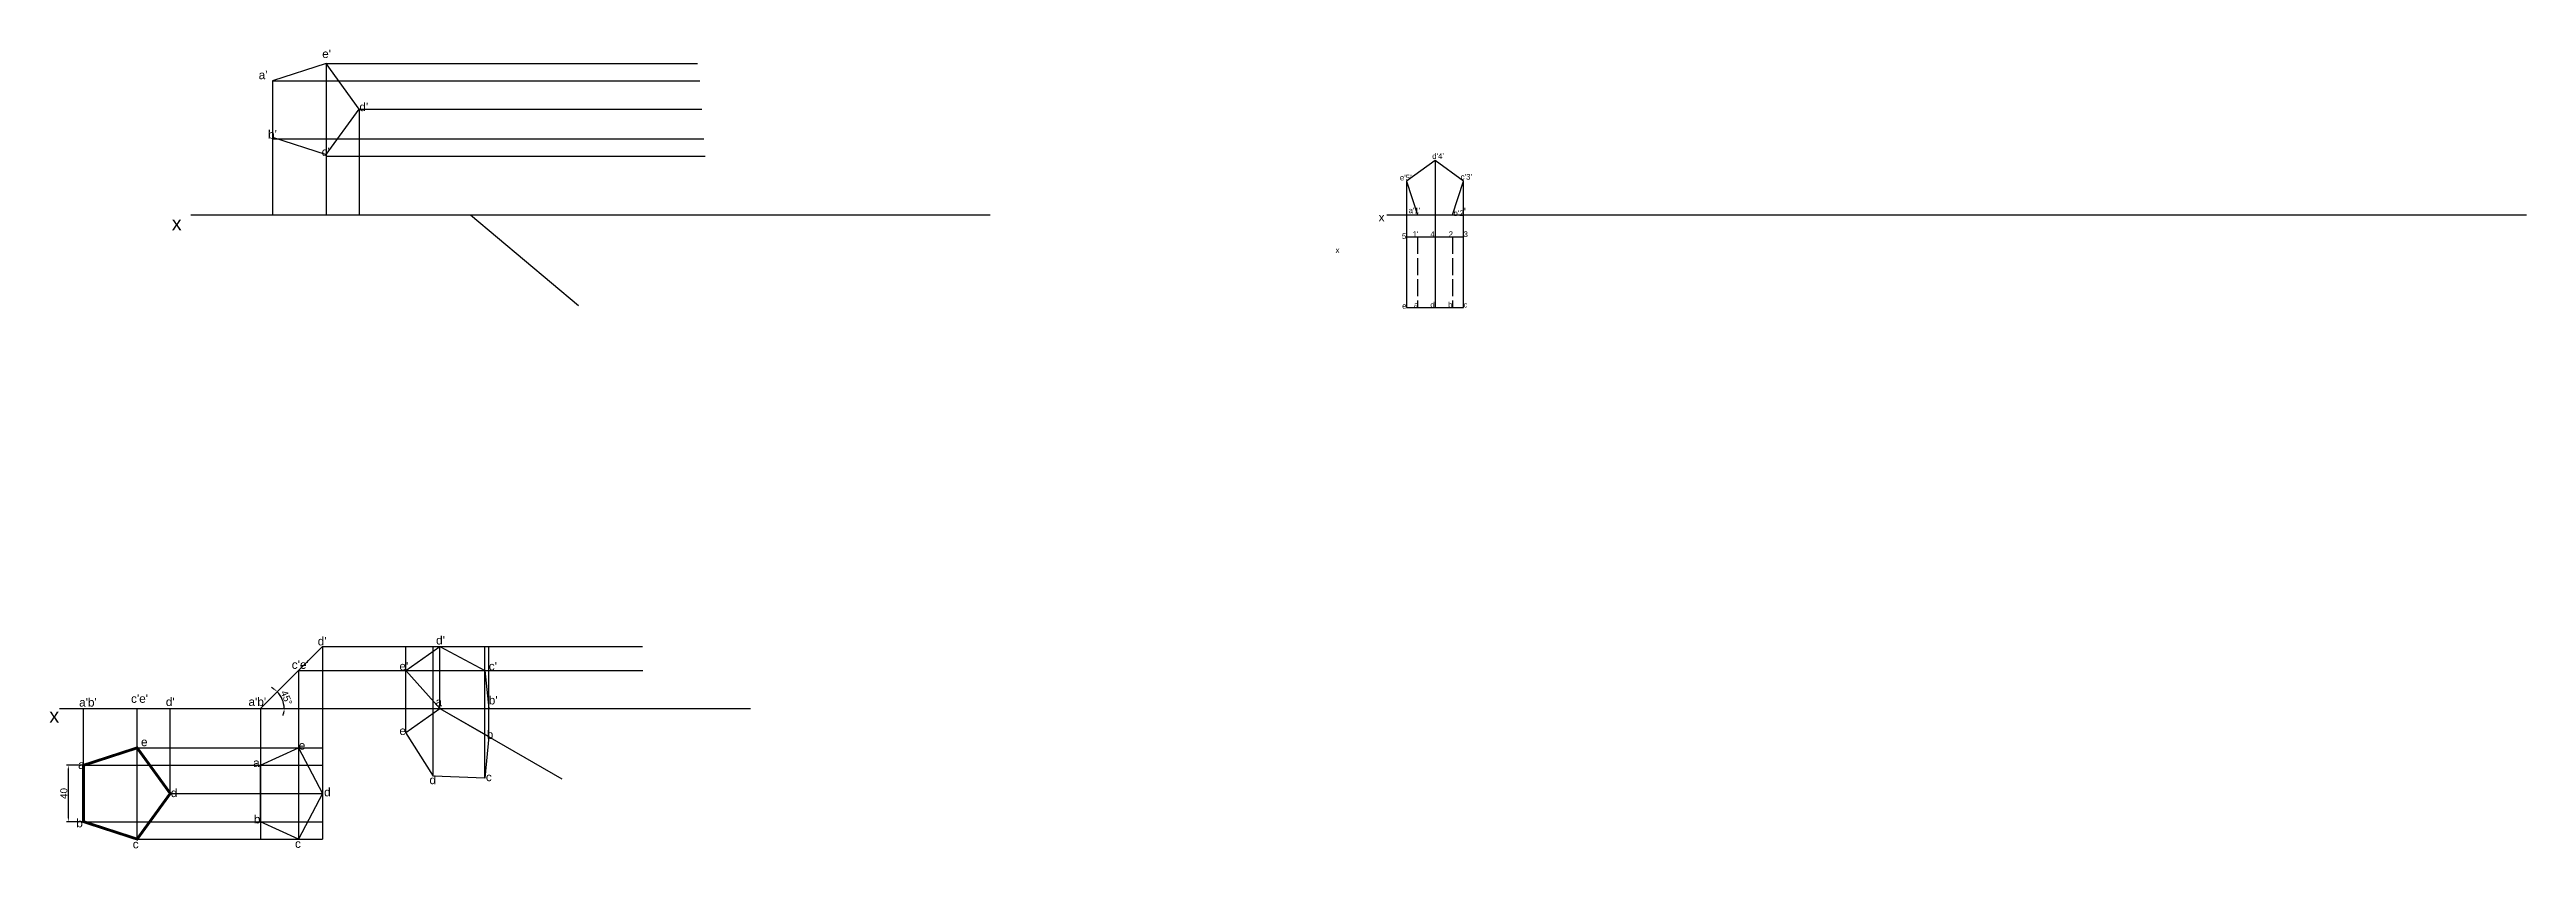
# Model space of a CAD drawing. Header units: millimetres. Extents: x 1 to 1758, y 52 to 619.
import ezdxf

# ---------------------------------------------------------------- set-up
doc = ezdxf.new("R2010")
doc.units = ezdxf.units.MM
doc.linetypes.add('ACAD_ISO02W100', pattern=[15, 12, -3])
doc.styles.get("Standard").update_dxf_attribs({"font": 'arial.ttf'})
doc.dimstyles.new('ISO-25', dxfattribs={"dimtxt": 5, "dimasz": 2.5, "dimexe": 1.25, "dimexo": 0.625, "dimtad": 1, "dimtxsty": 'Standard', "dimcen": 2.5, "dimadec": 0, "dimazin": 0, "dimtfac": 1, "dimtmove": 0, "dimatfit": 3, "dimfxl": 1, "dimarcsym": 0})

# ---------------------------------------------------------------- blocks, each defined once
blk = doc.blocks.new('*D4')
at = {"color": 0, "lineweight": -2, "transparency": 16777216}
for p, q in [((24.2, 111), (12.8, 111)), ((14.1, 73.5), (14.1, 108.5)), ((24.2, 71), (12.8, 71))]:
    blk.add_line(p, q, dxfattribs=at)
at = {"color": 0, "transparency": 16777216}
for points in [[(13.7, 108.5), (14.5, 108.5), (14.1, 111)], [(13.7, 73.5), (14.5, 73.5), (14.1, 71)]]:
    blk.add_solid(points, dxfattribs=at)
at = {"layer": 'Defpoints', "color": 0, "transparency": 16777216}
for p in [(14.1, 111), (24.9, 111), (24.9, 71)]:
    blk.add_point(p, dxfattribs=at)
at = {"color": 0, "transparency": 16777216, "insert": (10.9, 91), "char_height": 5, "attachment_point": 5, "rotation": 90}
blk.add_mtext('40', dxfattribs=at)
blk = doc.blocks.new('*D5')
at = {"color": 0, "lineweight": -2, "transparency": 16777216}
for start, end in [(53.5676, 62.1352), (0, 45), (342.8648, 351.4324)]:
    blk.add_arc((150.5, 151.3), 16.7, start, end, dxfattribs=at)
at = {"color": 0, "transparency": 16777216}
for points in [[(160.7, 165.1), (160.2, 164.5), (162.4, 163.1)], [(166.7, 148.9), (167.5, 148.8), (167.3, 151.3)]]:
    blk.add_solid(points, dxfattribs=at)
at = {"layer": 'Defpoints', "color": 0, "transparency": 16777216}
for p in [(194.4, 195.2), (7.8, 151.3), (150.5, 151.3), (166.7, 155.6), (373.8, 151.3)]:
    blk.add_point(p, dxfattribs=at)
at = {"color": 0, "transparency": 16777216, "insert": (168.9, 158.9), "char_height": 5, "attachment_point": 5, "rotation": 292.5}
blk.add_mtext('45°', dxfattribs=at)

msp = doc.modelspace()

# ---------------------------------------------------------------- linework, layer by layer
for p, q in [((197.009, 608.867), (197.009, 501.536)), ((197.009, 608.867), (460.58, 608.867)), ((158.967, 596.506), (462.254, 596.506)), ((220.52, 576.506), (220.52, 501.536)), ((220.52, 576.506), (463.594, 576.506)), ((158.967, 556.506), (158.967, 501.536)), ((158.967, 555.436), (464.934, 555.436)), ((197.009, 544.146), (197.009, 501.536)), ((197.009, 543.075), (465.938, 543.075)), ((963.573, 525.274), (963.573, 435.732)), ((101.026, 501.536), (668.133, 501.536)), ((299.556, 501.536), (376.16, 437.257)), ((949.516, 501.495), (1758.223, 501.495)), ((963.573, 435.732), (963.573, 435.732)), ((150.54, 151.316), (194.381, 195.157)), ((194.381, 195.157), (194.381, 58.643)), ((194.381, 195.157), (421.579, 195.157)), ((253.608, 134.202), (253.608, 195.157)), ((273.005, 103.596), (273.005, 195.157)), ((277.762, 151.316), (277.762, 195.157)), ((309.658, 101.841), (309.658, 195.157)), ((312.403, 131.316), (312.403, 195.157)), ((150.54, 151.316), (177.438, 178.214)), ((177.438, 178.214), (177.438, 58.643)), ((177.438, 178.214), (421.827, 178.214)), ((7.794, 151.316), (373.764, 151.316)), ((24.867, 111.004), (24.867, 151.316)), ((62.909, 58.643), (62.909, 151.316)), ((86.421, 91.004), (86.421, 151.316)), ((150.54, 151.316), (150.54, 58.643)), ((277.762, 151.316), (364.364, 101.316)), ((373.764, 151.316), (498.174, 151.316)), ((62.909, 123.365), (194.381, 123.365)), ((24.867, 111.004), (194.381, 111.004)), ((86.421, 91.004), (194.381, 91.004)), ((24.867, 71.004), (194.381, 71.004)), ((62.909, 58.643), (194.381, 58.643))]:
    msp.add_line(p, q)
at = {"color": 32, "true_color": 0xcd6928}
for p, q in [((983.799, 539.968), (983.799, 435.732)), ((253.608, 178.214), (277.762, 195.157)), ((277.762, 195.157), (309.658, 178.214)), ((277.762, 151.316), (253.608, 178.214)), ((309.658, 178.214), (312.403, 151.316)), ((277.762, 151.316), (312.403, 151.316))]:
    msp.add_line(p, q, dxfattribs=at)
at = {"color": 32, "linetype": 'ACAD_ISO02W100', "true_color": 0xcd6928}
for p, q in [((971.299, 485.715), (971.299, 435.732)), ((996.299, 485.732), (996.299, 435.732))]:
    msp.add_line(p, q, dxfattribs=at)
for points in [[(158.967, 596.506), (158.967, 556.506), (197.009, 544.146), (220.52, 576.506), (197.009, 608.867)], [(194.381, 91.004), (177.438, 58.643), (150.54, 71.004), (150.54, 111.004), (177.438, 123.365)]]:
    msp.add_lwpolyline(points, close=True)
at = {"color": 32, "true_color": 0xcd6928}
for points in [[(971.299, 501.497), (996.299, 501.497), (1004.024, 525.274), (983.799, 539.968), (963.573, 525.274)], [(273.162, 103.349), (253.608, 134.202), (277.762, 151.316), (312.403, 131.316), (309.658, 101.841)]]:
    msp.add_lwpolyline(points, close=True, dxfattribs=at)
msp.add_lwpolyline([(1004.024, 485.732), (963.573, 485.732), (963.573, 435.732), (1004.024, 435.732), (1004.024, 525.274)], dxfattribs=at)
at = {"const_width": 2}
msp.add_lwpolyline([(24.867, 111.004), (24.867, 71.004), (62.909, 58.643), (86.421, 91.004), (62.909, 123.365)], close=True, dxfattribs=at)

# ---------------------------------------------------------------- texts
at = {"attachment_point": 1}
for s, width, insert, char_height in [("e'", 13.44362, (194.206, 618.709), 6), ("a'", 13.44362, (149.127, 603.698), 6), ("d'", 13.44362, (220.579, 581.03), 6), ("b'", 13.44362, (155.761, 561.534), 6), ("c'", 13.44362, (193.804, 549.173), 6), ("d'4'", 5.60756, (981.772, 545.1), 4), ("e'5'", 6, (958.859, 529.876), 4), ("\\pxt0.20879;c'3'", 5.60756, (1001.998, 530.405), 4), ('x', 13.44362, (87.488, 500.464), 10), ('x', 5.60756, (943.796, 502.792), 6), ("{\\H0.66667x;a'1'}", 6, (965.076, 506.626), 6), ("{\\H0.66667x;b'2}'", 5.60756, (996.896, 506.626), 6), ('x', 9.41412, (913.247, 478.461), 4), ('5', 9.41412, (960.317, 488.292), 4), ("1'", 9.41412, (967.849, 489.732), 4), ('4', 9.41412, (980.489, 489.732), 4), ('2', 9.41412, (993.455, 489.732), 4), ('3', 9.41412, (1004.024, 489.732), 4), ('d', 9.41412, (980.489, 439.732), 4), ('b', 9.41412, (993.064, 439.732), 4), ('e', 9.41412, (960.463, 438.877), 4), ('a', 9.41412, (968.85, 439.732), 4), ('c', 9.41412, (1004.024, 439.732), 4)]:
    msp.add_mtext_dynamic_manual_height_columns(s, width=width, gutter_width=12.5, heights=[0], dxfattribs=dict(at, insert=insert, char_height=char_height))
at = {"char_height": 10, "attachment_point": 1}
for s, insert, width in [("{\\H0.6x;d'}", (191.01, 202.041), 12.13779), ("{\\H0.6x;d'}", (275.019, 202.712), 12.13779), ("{\\H0.6x;c'e'}", (172.624, 185.402), 12.13779), ("{\\H0.6x;e'}", (248.991, 184.313), 12.13779), ("{\\H0.6x;c'}", (312.403, 184.313), 12.13779), ("{\\H0.6x;a'b'}", (21.733, 158.656), 12.13779), ("{\\H0.6x;c'e'}", (58.569, 161.316), 12.13779), ("{\\H0.6x;d'}", (83.286, 159.04), 12.13779), ("{\\H0.6x;a'b'}", (141.914, 159.04), 12.13779), ("{\\H0.6x;b'}", (312.403, 160.165), 12.13779), ('x', (0.598, 151.266), 8.51547), ('{\\H0.6x;a}', (274.592, 158.911), 12.13779), ('{\\H0.6x; e}', (63.294, 130.539), 12.13779), ('{\\H0.6x;e}', (177.608, 128.129), 12.13779), ('{\\H0.6x;e}', (248.991, 138.471), 12.13779), ('{\\H0.6x;b}', (310.956, 135.784), 12.13779), ('{\\H0.6x;   a}', (14.068, 114.45), 12.13779), ('{\\H0.6x;a}', (145.219, 115.768), 12.13779), ('{\\H0.6x;d}', (86.806, 94.45), 12.13779), ('{\\H0.6x;d}', (195.56, 94.991), 12.13779), ('{\\H0.6x;d}', (270.314, 103.596), 12.13779), ('{\\H0.6x;c}', (310.343, 105.707), 12.13779), ('{\\H0.6x;  b}', (15.058, 73.02), 12.13779), ('{\\H0.6x;b}', (145.742, 75.768), 12.13779), ('{\\H0.6x;c}', (59.775, 58.095), 12.13779), ('{\\H0.6x;c}', (174.915, 58.452), 12.13779)]:
    msp.add_mtext(s, dxfattribs=dict(at, insert=insert, width=width))

# ---------------------------------------------------------------- dimensions: what is measured, and where the dimension line sits
dim = msp.add_angular_dim_2l(base=(166.704, 155.647), line1=((7.794, 151.316), (373.764, 151.316)), line2=((150.54, 151.316), (194.381, 195.157)), dimstyle='ISO-25')
dim.commit()
dim.dimension.update_dxf_attribs({"geometry": '*D5', "text_midpoint": (168.927, 158.932)})
dim = msp.add_linear_dim(base=(14.068, 111.004), p1=(24.867, 71.004), p2=(24.867, 111.004), angle=90, dimstyle='ISO-25')
dim.commit()
dim.dimension.update_dxf_attribs({"geometry": '*D4', "text_midpoint": (10.89, 91.004)})

doc.saveas('drawing.dxf')
